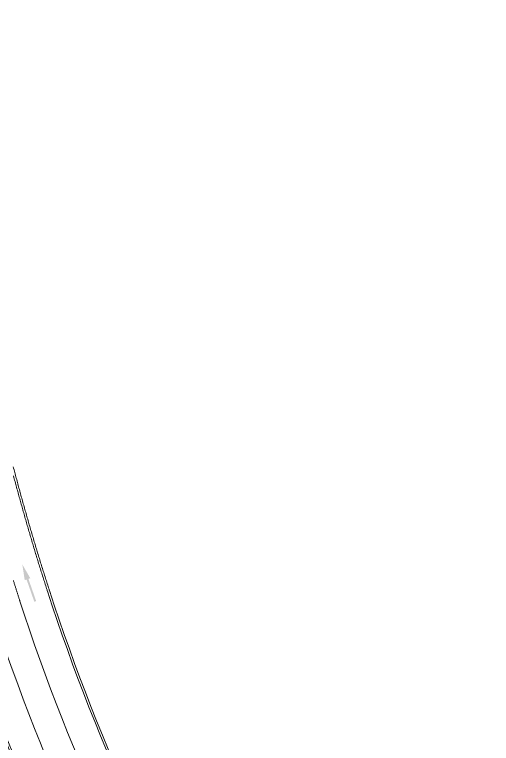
# Model space of a CAD drawing. Header units: millimetres. Extents: x 523446 to 528898, y 388189 to 392165.
# Drawn here: x 524022.7 to 524079.7, y 391028.1 to 391115.4 of the extents above; entities that cross this region are included whole.
import ezdxf

# ---------------------------------------------------------------- set-up
doc = ezdxf.new("R2010")
doc.units = ezdxf.units.MM
doc.linetypes.add('ACAD_ISO04W100', pattern=[30, 24, -3, 0, -3])
doc.linetypes.add('白色虚线3米', pattern=[6, 3, -3])
for name, color, linetype in [('000-scy-箭头', 7, 'Continuous'), ('000-scy-道路标线', 122, '白色虚线3米'), ('MEDS道路平面中线-GSS', 7, 'Continuous'), ('侧分带与渠化岛', 3, 'Continuous'), ('车行道边线', 5, 'ACAD_ISO04W100')]:
    doc.layers.add(name, color=color, linetype=linetype)
doc.layers.add('000-scy-车道标线(实)', color=7, linetype='Continuous', lineweight=40)

msp = doc.modelspace()

# ---------------------------------------------------------------- hatches: boundary and pattern name
at = {"layer": '000-scy-箭头', "linetype": 'ByBlock', "lineweight": 0}
msp.add_hatch(color=4, dxfattribs=at).paths.add_polyline_path([(524024.5286967669, 391047.9109739147), (524024.3073909046, 391047.8338029661), (524025.2334422932, 391045.1781326031), (524025.0121364306, 391045.1009616536), (524024.0860850405, 391047.7566320167), (524023.8647791772, 391047.6794610672), (524023.5793703793, 391049.5656643988)])

# ---------------------------------------------------------------- linework, layer by layer
at = {"layer": '000-scy-车道标线(实)', "color": 4, "linetype": 'ByBlock', "lineweight": 0, "flags": 128}
for points in [[(524022.5243214318, 391060.1555956047, -0.0002594920949668947), (524022.615677665, 391059.8149500194, -0.0002612297685732238), (524022.7073904485, 391059.4744886872, -0.0002629656915774081), (524022.7994621877, 391059.1342127139, -0.0002646999365983851), (524022.8918952846, 391058.7941232066, -0.000266432251974908), (524022.9846921328, 391058.4542212958, -0.0002681633585774344), (524023.0778551282, 391058.1145080931, -0.0002698925386176396), (524023.1713866539, 391057.7749847466, -0.0002716202861175578), (524023.265289095, 391057.4356523883, -0.0002733458575033818), (524023.3595648241, 391057.096512186, -0.0002750700739229228), (524023.4542162153, 391056.7575652907, -0.0002767927475055099), (524023.5492456368, 391056.4188128669, -0.0002785132470844814), (524023.6446554456, 391056.080256108, -0.0002802324440323611), (524023.7404480021, 391055.7418961861, -0.0002819496990505378), (524023.8366256533, 391055.403734311, -0.0002836660472470203), (524023.9331907528, 391055.06577166, -0.0002853800007697936), (524024.0301456326, 391054.728009475, -0.0002870926885069873), (524024.1274926358, 391054.3904489512, -0.000288803059201158), (524024.2252340853, 391054.0530913424, -0.0002905119901898069), (524024.3233723089, 391053.7159378784, -0.0002922196540350452), (524024.4219096296, 391053.3789897928, -0.0002939251796152665), (524024.520848355, 391053.042248364, -0.0002956294422770586), (524024.6201907985, 391052.7057148402, -0.0002973317234247558), (524024.7199392588, 391052.3693905103, -0.0002990327765971864), (524024.820096038, 391052.0332766419, -0.0003007318562030973), (524024.9206634234, 391051.697374542, -0.000302429499159415), (524025.0216437055, 391051.3616854975, -0.0003041250160452705), (524025.12303916, 391051.026210835, -0.0003058189294900059), (524025.2248520616, 391050.6909518745, -0.0003075116865521358), (524025.3270846842, 391050.3559099285, -0.0003092025141923232), (524025.4297392881, 391050.0210863451, -0.0003108913026582641), (524025.532818127, 391049.6864824838, -0.000312578934969406), (524025.6363234577, 391049.3520996833, -0.0003142645664151704), (524025.740257521, 391049.0179393266, -0.0003159488871803976), (524025.8446225594, 391048.6840027787, -0.0003176314449015385), (524025.9494208044, 391048.3502914321, -0.0003193123554910459), (524026.0546544845, 391048.0168066783, -0.0003209915474474083), (524026.1603258188, 391047.683549928, -0.0003226691481667747), (524026.2664370235, 391047.3505225926, -0.0003243450640984962), (524026.3729903066, 391047.0177260989, -0.0003260194312753715), (524026.4799878717, 391046.6851618771, -0.0003421118944141951), (524026.5921499238, 391046.3382041187, -0.0003421118944141951)], [(524022.504687723, 391047.6376486662, -0.0003261581833678431), (524022.610931142, 391047.2993353643, -0.0003279344026282312), (524022.7176247211, 391046.9612241447, -0.0003297093951496218), (524022.8247707873, 391046.623316461, -0.0003314832908300069), (524022.9323716648, 391046.2856137691, -0.0003332559928397208), (524023.0404296699, 391045.94811754, -0.0003350276403730697), (524023.1489471151, 391045.6108292505, -0.0003466526304258251), (524023.2611081852, 391045.2638852948)], [(524026.5874325862, 391046.3527951021, 0.06043389722674281), (524051.3323060239, 390992.9809916925, 0.06043389722674281)], [(524016.5989151844, 391043.1155864702, 0.05915285942267897), (524041.7251180832, 390988.5567300373, 0.05915285942267897)]]:
    msp.add_lwpolyline(points, format="xyb", dxfattribs=at)
at = {"layer": '000-scy-道路标线', "linetype": 'ByBlock', "lineweight": 0, "flags": 128}
for points in [[(524023.2579267247, 391045.2737257259, 0.0604338972267917), (524048.3573837972, 390991.1371267656, 0.01292097969921209), (524061.7117892492, 390970.4114602029, 0.004613072004854159)], [(524019.9284208632, 391044.1946563498, 0.06043389722676391), (524045.382461588, 390989.2932618441, 0.0217240483901203), (524058.9530379413, 390968.633882464, 0.004612472203325218)]]:
    msp.add_lwpolyline(points, format="xyb", dxfattribs=at)
at = {"layer": 'MEDS道路平面中线-GSS', "color": 233, "linetype": 'ByBlock', "lineweight": 0}
msp.add_arc((525184.140184466, 391695.098412643), 1349.999999999868, 203.8680650392285, 215.104859637779, dxfattribs=at)
at = {"layer": '侧分带与渠化岛', "color": 3, "linetype": 'Continuous', "lineweight": 0}
msp.add_lwpolyline([(524016.3610933373, 391043.0385100858, 0.05915285942272816), (524041.5119539425, 390988.4261120862)], format="xyb", dxfattribs=at)
at = {"layer": '车行道边线', "color": 5, "linetype": 'Continuous', "lineweight": 0, "flags": 128}
for points in [[(524022.4940812638, 391061.2424604896, -0.0002538906119491507), (524022.5843129792, 391060.9015307228, -0.0002556281260389285), (524022.6748932041, 391060.5607837878, -0.0002573638668770448), (524022.7658243515, 391060.2202207636, -0.0002590976375382041), (524022.8571088285, 391059.8798427442, -0.0002608298190105495), (524022.9487490417, 391059.5396508153, -0.0002625602144647373), (524023.0407473901, 391059.1996460808, -0.0002642888967012071), (524023.1331062697, 391058.8598296456, -0.0002660156143136867), (524023.2258280673, 391058.5202026383, -0.0002677410869912885), (524023.3189151726, 391058.180766168, -0.0002694645983695419), (524023.4123699621, 391057.8415213808, -0.0002711866415009213), (524023.5061948145, 391057.5024694065, -0.0002729064743915131), (524023.6003920955, 391057.1636114108, -0.0002746249165997621), (524023.6949641729, 391056.8249485423, -0.000276341780704429), (524023.7899134082, 391056.4864819631, -0.000278056436820742), (524023.8852421515, 391056.1482128645, -0.0002797697546837128), (524023.9809527567, 391055.8101424162, -0.000281481096041358), (524024.0770475638, 391055.4722718258, -0.0002831914944282629), (524024.1735289198, 391055.1346022676, -0.000284899464611415), (524024.2703991496, 391054.7971349818, -0.0002866061336879113), (524024.3676605897, 391054.4598711606, -0.0002883104522212452), (524024.4653155559, 391054.1228120557, -0.0002900132961200674), (524024.5633663688, 391053.7859588942, -0.0002917148374040434), (524024.6618153448, 391053.449312907, -0.0002934142067444972), (524024.7606647841, 391053.1128753702, -0.0002951122780321143), (524024.8599169934, 391052.7766475291, -0.000296808333848119), (524024.9595742638, 391052.4406306703, -0.0002985031264604966), (524025.0596388904, 391052.1048260584, -0.0003001959117960585), (524025.1601131533, 391051.7692349977, -0.0003018872257998548), (524025.2609993359, 391051.4338587726, -0.0003035763804442256), (524025.3622997064, 391051.0986987068, -0.0003052638973670489), (524025.4640165321, 391050.7637561176, -0.0003069502226895786), (524025.5661520798, 391050.4290323143, -0.0003086345851076179), (524025.6687086022, 391050.0945286424, -0.0003103168750904449), (524025.7716883455, 391049.7602464586, -0.000311997973989089), (524025.8750935593, 391049.4261870984, -0.0003136770387232423), (524025.9789264766, 391049.092351942, -0.000315354758081375), (524026.0831893325, 391048.7587423513, -0.0003170306807686718), (524026.1878843508, 391048.4253597157, -0.0003187049226940316), (524026.2930137523, 391048.0922054236, -0.0003203774122042266), (524026.3985797486, 391047.7592808829, -0.0003220482766842637), (524026.5045845481, 391047.4265875015, -0.0003237174228353931), (524026.611030351, 391047.0941267031, -0.0003253849864291978), (524026.7179193532, 391046.7618999147, -0.0003417921102979582), (524026.8300814765, 391046.4149411776, -0.0003417921102979582)], [(524026.8252544334, 391046.429871486, 0.06043389722675305), (524051.5448004674, 390993.1126963297)]]:
    msp.add_lwpolyline(points, format="xyb", dxfattribs=at)

doc.saveas('drawing.dxf')
